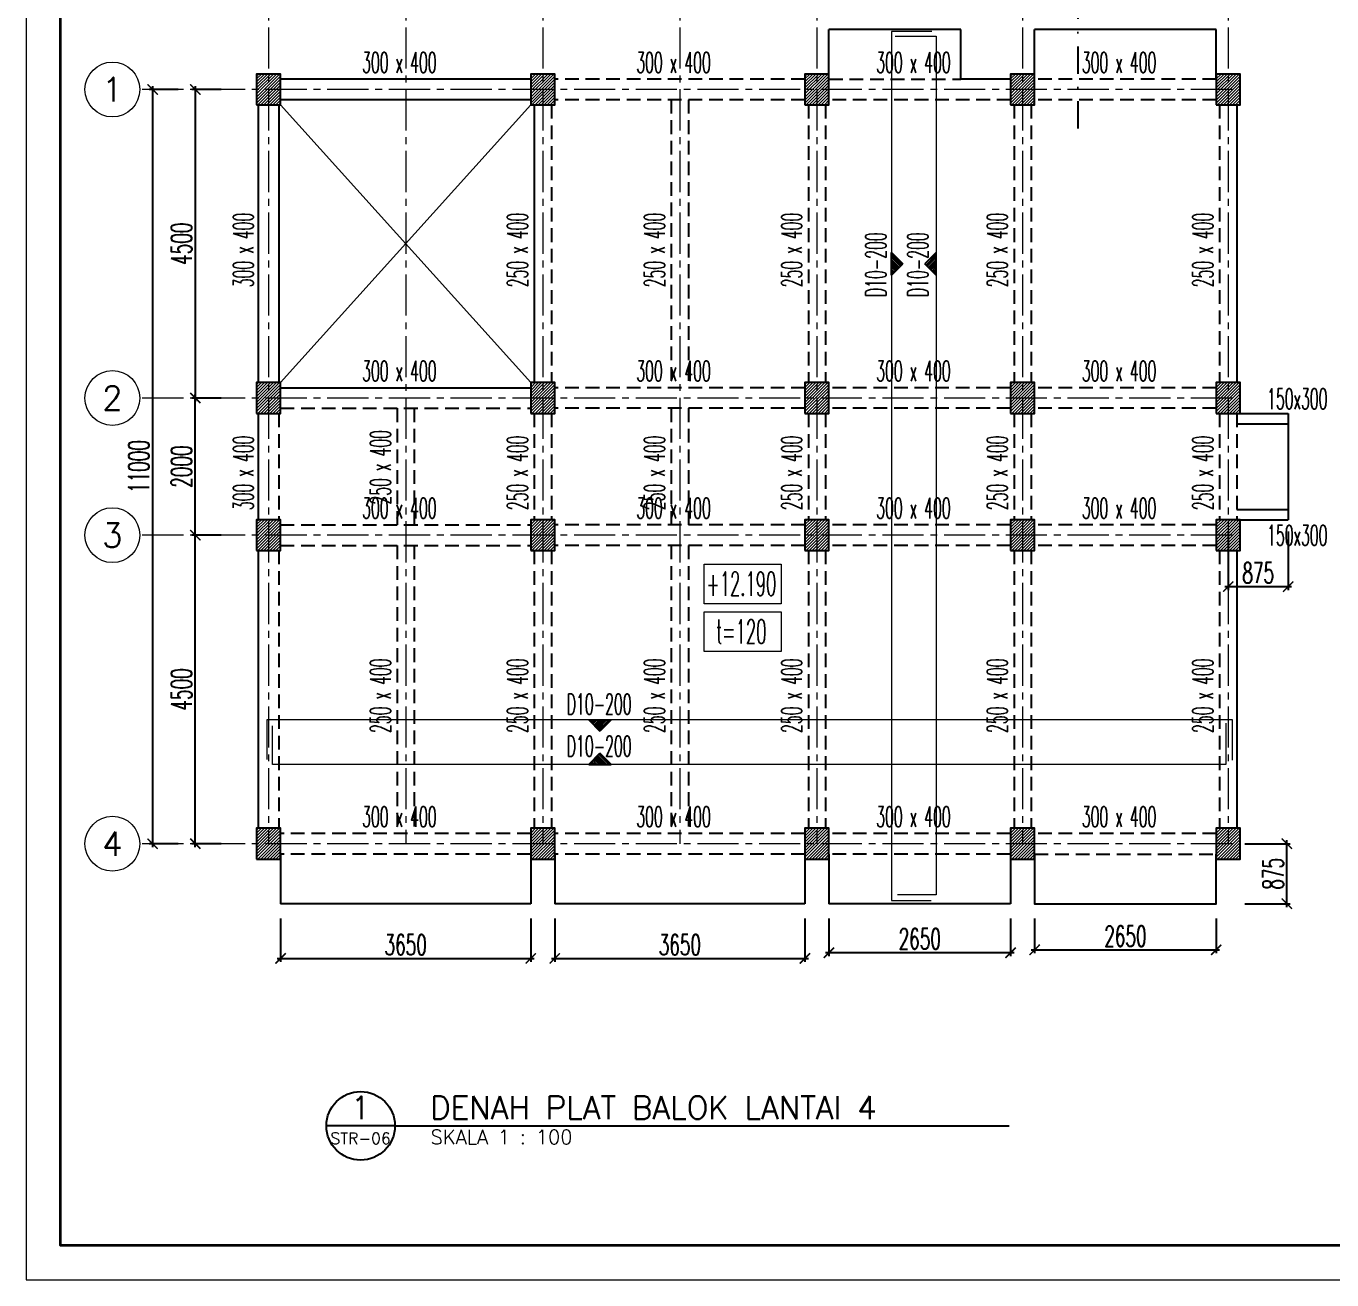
# Model space of a CAD drawing. Header units: inches. Extents: x 266054 to 836293, y -258454 to -102650.
# Drawn here: x 618713 to 637763, y -193548 to -175263 of the extents above; entities that cross this region are included whole.
import ezdxf
from ezdxf.enums import TextEntityAlignment as Align

# ---------------------------------------------------------------- set-up
doc = ezdxf.new("R2010")
doc.units = ezdxf.units.IN
doc.header["$LTSCALE"] = 800
doc.header["$MEASUREMENT"] = 0
for name, pattern in [('CENTER2', [1.125, 0.75, -0.125, 0.125, -0.125]), ('DASHDOT', [1, 0.5, -0.25, 0, -0.25]), ('HIDDEN', [0.375, 0.25, -0.125])]:
    doc.linetypes.add(name, pattern=pattern)
for name, color, linetype, lineweight in [('AS', 8, 'CENTER2', 5), ('BESI', 1, 'Continuous', 13), ('GRS KOP', 1, 'Continuous', 35), ('hacht', 8, 'Continuous', 5), ('kop', 7, 'Continuous', 20), ('NOT', 7, 'Continuous', 15)]:
    doc.layers.add(name, color=color, linetype=linetype, lineweight=lineweight)
for name, color, linetype in [('Balok', 4, 'HIDDEN'), ('HAT', 8, 'Continuous'), ('KOL', 5, 'Continuous'), ('LOGO', 7, 'Continuous'), ('POT', 15, 'DASHDOT'), ('TEXT', 4, 'Continuous')]:
    doc.layers.add(name, color=color, linetype=linetype)
doc.styles.add('BARU', font='arial.ttf')
doc.styles.add('DICK STYLE 100', font='romans.shx', dxfattribs={"width": 0.6, "height": 300})
doc.styles.add('ROMANS', font='romans.shx', dxfattribs={"width": 0.8, "height": 0.25})
doc.styles.add('S', font='SIMPLEX', dxfattribs={"width": 1.1})
doc.styles.get("Standard").update_dxf_attribs({"font": 'romans.shx'})
doc.dimstyles.new('100 A', dxfattribs={"dimtxt": 250, "dimasz": 150, "dimexe": 50, "dimexo": 50, "dimgap": 50, "dimtad": 1, "dimdec": 0, "dimrnd": 1, "dimtxsty": 'DICK STYLE 100', "dimblk": 'ARCHTICK', "dimcen": 100, "dimdle": 50, "dimclrd": 18, "dimclre": 18, "dimclrt": 7, "dimadec": 0, "dimazin": 2, "dimtfac": 1, "dimtdec": 0, "dimtix": 1, "dimtmove": 0, "dimatfit": 3, "dimfxl": 0, "dimarcsym": 0})

# ---------------------------------------------------------------- blocks, each defined once
blk = doc.blocks.new('_ArchTick')
at = {"layer": 'LOGO', "color": 0, "const_width": 0.15}
blk.add_lwpolyline([(-0.5, -0.5), (0.5, 0.5)], dxfattribs=at)
blk = doc.blocks.new('*D425')
at = {"layer": 'Defpoints', "color": 0, "ltscale": 5}
for p in [(621181, -182687), (621606, -182687), (621606, -187187)]:
    blk.add_point(p, dxfattribs=at)
at = {"layer": 'hacht', "color": 18, "lineweight": -2, "ltscale": 5}
for p, q in [((621556, -182687), (621131, -182687)), ((621181, -187237), (621181, -182637)), ((621556, -187187), (621131, -187187))]:
    blk.add_line(p, q, dxfattribs=at)
at = {"layer": 'hacht', "color": 18, "lineweight": -2, "ltscale": 5, "xscale": 150, "yscale": 150, "zscale": 150}
for p, rotation in [((621181, -182687), 90), ((621181, -187187), 270)]:
    blk.add_blockref('_ArchTick', p, dxfattribs=dict(at, rotation=rotation))
at = {"layer": 'hacht', "color": 7, "ltscale": 5, "insert": (620981, -184937), "char_height": 300, "attachment_point": 5, "rotation": 90, "style": 'DICK STYLE 100'}
blk.add_mtext('4500', dxfattribs=at)
blk = doc.blocks.new('*D426')
at = {"layer": 'Defpoints', "color": 0, "ltscale": 5}
for p in [(621181, -180687), (621606, -180687), (621606, -182687)]:
    blk.add_point(p, dxfattribs=at)
at = {"layer": 'hacht', "color": 18, "lineweight": -2, "ltscale": 5}
for p, q in [((621556, -180687), (621131, -180687)), ((621181, -182737), (621181, -180637)), ((621556, -182687), (621131, -182687))]:
    blk.add_line(p, q, dxfattribs=at)
at = {"layer": 'hacht', "color": 18, "lineweight": -2, "ltscale": 5, "xscale": 150, "yscale": 150, "zscale": 150}
for p, rotation in [((621181, -180687), 90), ((621181, -182687), 270)]:
    blk.add_blockref('_ArchTick', p, dxfattribs=dict(at, rotation=rotation))
at = {"layer": 'hacht', "color": 7, "ltscale": 5, "insert": (620981, -181687), "char_height": 300, "attachment_point": 5, "rotation": 90, "style": 'DICK STYLE 100'}
blk.add_mtext('2000', dxfattribs=at)
blk = doc.blocks.new('*D427')
at = {"layer": 'Defpoints', "color": 0, "ltscale": 5}
for p in [(621606, -176187), (621181, -180687), (621606, -180687)]:
    blk.add_point(p, dxfattribs=at)
at = {"layer": 'hacht', "color": 18, "lineweight": -2, "ltscale": 5}
for p, q in [((621556, -176187), (621131, -176187)), ((621181, -176137), (621181, -180737)), ((621556, -180687), (621131, -180687))]:
    blk.add_line(p, q, dxfattribs=at)
at = {"layer": 'hacht', "color": 18, "lineweight": -2, "ltscale": 5, "xscale": 150, "yscale": 150, "zscale": 150}
for p, rotation in [((621181, -176187), 90), ((621181, -180687), 270)]:
    blk.add_blockref('_ArchTick', p, dxfattribs=dict(at, rotation=rotation))
at = {"layer": 'hacht', "color": 7, "ltscale": 5, "insert": (620981, -178437), "char_height": 300, "attachment_point": 5, "rotation": 90, "style": 'DICK STYLE 100'}
blk.add_mtext('4500', dxfattribs=at)
blk = doc.blocks.new('NAV')
blk.add_circle((0, -0.4), 0.4)
at = {"style": 'S', "width": 0.75, "flags": 4}
blk.add_attdef('AV', text='', height=0.3, dxfattribs=at).set_placement((0, -0.4), align=Align.MIDDLE)
blk = doc.blocks.new('*D428')
at = {"layer": 'Defpoints', "color": 0, "ltscale": 5}
for p in [(620983, -176187), (620558, -187187), (620983, -187187)]:
    blk.add_point(p, dxfattribs=at)
at = {"layer": 'hacht', "color": 18, "lineweight": -2, "ltscale": 5}
for p, q in [((620933, -176187), (620508, -176187)), ((620558, -176137), (620558, -187237)), ((620933, -187187), (620508, -187187))]:
    blk.add_line(p, q, dxfattribs=at)
at = {"layer": 'hacht', "color": 18, "lineweight": -2, "ltscale": 5, "xscale": 150, "yscale": 150, "zscale": 150}
for p, rotation in [((620558, -176187), 90), ((620558, -187187), 270)]:
    blk.add_blockref('_ArchTick', p, dxfattribs=dict(at, rotation=rotation))
at = {"layer": 'hacht', "color": 7, "ltscale": 5, "insert": (620358, -181687), "char_height": 300, "attachment_point": 5, "rotation": 90, "style": 'DICK STYLE 100'}
blk.add_mtext('11000', dxfattribs=at)
blk = doc.blocks.new('*D433')
at = {"layer": 'Defpoints', "color": 0, "ltscale": 5}
for p in [(636442, -187187), (637105, -187187), (636442, -188062)]:
    blk.add_point(p, dxfattribs=at)
at = {"layer": 'hacht', "color": 18, "lineweight": -2, "ltscale": 5}
for p, q in [((636492, -187187), (637155, -187187)), ((637105, -188112), (637105, -187137)), ((636492, -188062), (637155, -188062))]:
    blk.add_line(p, q, dxfattribs=at)
at = {"layer": 'hacht', "color": 18, "lineweight": -2, "ltscale": 5, "xscale": 150, "yscale": 150, "zscale": 150}
for p, rotation in [((637105, -187187), 90), ((637105, -188062), 270)]:
    blk.add_blockref('_ArchTick', p, dxfattribs=dict(at, rotation=rotation))
at = {"layer": 'hacht', "color": 7, "ltscale": 5, "insert": (636905, -187625), "char_height": 300, "attachment_point": 5, "rotation": 90, "style": 'DICK STYLE 100'}
blk.add_mtext('875', dxfattribs=at)
blk = doc.blocks.new('*D434')
at = {"layer": 'Defpoints', "color": 0, "ltscale": 5}
for p in [(633425, -188226), (636075, -188226), (636075, -188735)]:
    blk.add_point(p, dxfattribs=at)
at = {"layer": 'hacht', "color": 18, "lineweight": -2, "ltscale": 5}
for p, q in [((633425, -188276), (633425, -188785)), ((636075, -188276), (636075, -188785)), ((633375, -188735), (636125, -188735))]:
    blk.add_line(p, q, dxfattribs=at)
at = {"layer": 'hacht', "color": 18, "lineweight": -2, "ltscale": 5, "xscale": 150, "yscale": 150, "zscale": 150, "rotation": 180}
blk.add_blockref('_ArchTick', (633425, -188735), dxfattribs=at)
at = {"layer": 'hacht', "color": 18, "lineweight": -2, "ltscale": 5, "xscale": 150, "yscale": 150, "zscale": 150}
blk.add_blockref('_ArchTick', (636075, -188735), dxfattribs=at)
at = {"layer": 'hacht', "color": 7, "ltscale": 5, "insert": (634750, -188535), "char_height": 300, "attachment_point": 5, "style": 'DICK STYLE 100'}
blk.add_mtext('2650', dxfattribs=at)
blk = doc.blocks.new('*D435')
at = {"layer": 'Defpoints', "color": 0, "ltscale": 5}
for p in [(630425, -188226), (633075, -188226), (633075, -188776)]:
    blk.add_point(p, dxfattribs=at)
at = {"layer": 'hacht', "color": 18, "lineweight": -2, "ltscale": 5}
for p, q in [((630425, -188276), (630425, -188826)), ((633075, -188276), (633075, -188826)), ((630375, -188776), (633125, -188776))]:
    blk.add_line(p, q, dxfattribs=at)
at = {"layer": 'hacht', "color": 18, "lineweight": -2, "ltscale": 5, "xscale": 150, "yscale": 150, "zscale": 150, "rotation": 180}
blk.add_blockref('_ArchTick', (630425, -188776), dxfattribs=at)
at = {"layer": 'hacht', "color": 18, "lineweight": -2, "ltscale": 5, "xscale": 150, "yscale": 150, "zscale": 150}
blk.add_blockref('_ArchTick', (633075, -188776), dxfattribs=at)
at = {"layer": 'hacht', "color": 7, "ltscale": 5, "insert": (631750, -188576), "char_height": 300, "attachment_point": 5, "style": 'DICK STYLE 100'}
blk.add_mtext('2650', dxfattribs=at)
blk = doc.blocks.new('*D436')
at = {"layer": 'Defpoints', "color": 0, "ltscale": 5}
for p in [(626425, -188226), (630075, -188226), (630075, -188860)]:
    blk.add_point(p, dxfattribs=at)
at = {"layer": 'hacht', "color": 18, "lineweight": -2, "ltscale": 5}
for p, q in [((626425, -188276), (626425, -188910)), ((630075, -188276), (630075, -188910)), ((626375, -188860), (630125, -188860))]:
    blk.add_line(p, q, dxfattribs=at)
at = {"layer": 'hacht', "color": 18, "lineweight": -2, "ltscale": 5, "xscale": 150, "yscale": 150, "zscale": 150, "rotation": 180}
blk.add_blockref('_ArchTick', (626425, -188860), dxfattribs=at)
at = {"layer": 'hacht', "color": 18, "lineweight": -2, "ltscale": 5, "xscale": 150, "yscale": 150, "zscale": 150}
blk.add_blockref('_ArchTick', (630075, -188860), dxfattribs=at)
at = {"layer": 'hacht', "color": 7, "ltscale": 5, "insert": (628250, -188660), "char_height": 300, "attachment_point": 5, "style": 'DICK STYLE 100'}
blk.add_mtext('3650', dxfattribs=at)
blk = doc.blocks.new('*D437')
at = {"layer": 'Defpoints', "color": 0, "ltscale": 5}
for p in [(636250, -182586), (637125, -182586), (637125, -183437)]:
    blk.add_point(p, dxfattribs=at)
at = {"layer": 'hacht', "color": 18, "lineweight": -2, "ltscale": 5}
for p, q in [((636250, -182636), (636250, -183487)), ((637125, -182636), (637125, -183487)), ((636200, -183437), (637175, -183437))]:
    blk.add_line(p, q, dxfattribs=at)
at = {"layer": 'hacht', "color": 18, "lineweight": -2, "ltscale": 5, "xscale": 150, "yscale": 150, "zscale": 150, "rotation": 180}
blk.add_blockref('_ArchTick', (636250, -183437), dxfattribs=at)
at = {"layer": 'hacht', "color": 18, "lineweight": -2, "ltscale": 5, "xscale": 150, "yscale": 150, "zscale": 150}
blk.add_blockref('_ArchTick', (637125, -183437), dxfattribs=at)
at = {"layer": 'hacht', "color": 7, "ltscale": 5, "insert": (636688, -183237), "char_height": 300, "attachment_point": 5, "style": 'DICK STYLE 100'}
blk.add_mtext('875', dxfattribs=at)
blk = doc.blocks.new('*D438')
at = {"layer": 'Defpoints', "color": 0, "ltscale": 5}
for p in [(622425, -188226), (626075, -188226), (626075, -188860)]:
    blk.add_point(p, dxfattribs=at)
at = {"layer": 'hacht', "color": 18, "lineweight": -2, "ltscale": 5}
for p, q in [((622425, -188276), (622425, -188910)), ((626075, -188276), (626075, -188910)), ((622375, -188860), (626125, -188860))]:
    blk.add_line(p, q, dxfattribs=at)
at = {"layer": 'hacht', "color": 18, "lineweight": -2, "ltscale": 5, "xscale": 150, "yscale": 150, "zscale": 150, "rotation": 180}
blk.add_blockref('_ArchTick', (622425, -188860), dxfattribs=at)
at = {"layer": 'hacht', "color": 18, "lineweight": -2, "ltscale": 5, "xscale": 150, "yscale": 150, "zscale": 150}
blk.add_blockref('_ArchTick', (626075, -188860), dxfattribs=at)
at = {"layer": 'hacht', "color": 7, "ltscale": 5, "insert": (624250, -188660), "char_height": 300, "attachment_point": 5, "style": 'DICK STYLE 100'}
blk.add_mtext('3650', dxfattribs=at)
blk = doc.blocks.new('kop')
at = {"layer": 'GRS KOP'}
blk.add_lwpolyline([(1, 54), (83, 54), (83, 1), (1, 1)], close=True, dxfattribs=at)
at = {"layer": 'kop', "color": 7}
for p, q in [((0, 55), (0, 0)), ((0, 0), (84, 0))]:
    blk.add_line(p, q, dxfattribs=at)
at = {"layer": 'kop', "style": 'BARU', "flags": 4}
for p, height in [((73.8, 5.4), 0.35), ((80.303, 5.382), 0.25), ((73.8, 4.9), 0.35), ((80.303, 4.882), 0.25), ((73.8, 4.4), 0.35), ((80.303, 4.382), 0.25)]:
    blk.add_attdef('-', p, '', height=height, dxfattribs=at)
at = {"layer": 'kop', "flags": 4}
for tag, p in [('AR-00', (78.057, 2.648)), ('00', (81.238, 2.647))]:
    blk.add_attdef(tag, text='', height=0.35, dxfattribs=at).set_placement(p, align=Align.MIDDLE)
blk = doc.blocks.new('Ndtpd')
at = {"lineweight": -3}
blk.add_line((0.747, 0), (-0.747, 0), dxfattribs=at)
blk.add_circle((0, 0), 0.747, dxfattribs=at)
at = {"color": 10, "lineweight": -3, "style": 'S', "width": 1.1, "flags": 4}
blk.add_attdef('NO', text='', height=0.5, dxfattribs=at).set_placement((0, 0.148), align=Align.CENTER)
blk.add_attdef('NDTPD', (1.516, 0.148), '', height=0.5, dxfattribs=at)
at = {"color": 5, "lineweight": -3, "style": 'S', "width": 1.1, "flags": 4}
blk.add_attdef('NOLBR', text='', height=0.3, dxfattribs=at).set_placement((0, -0.398), align=Align.CENTER)
blk.add_attdef('SKALA', (1.523, -0.398), '', height=0.3, dxfattribs=at)

msp = doc.modelspace()

# ---------------------------------------------------------------- hatches: boundary and pattern name
at = {"layer": 'hacht', "ltscale": 5}
h = msp.add_hatch(dxfattribs=at)
h.set_pattern_fill('ANSI31', color=256, scale=250, style=0)
h.set_pattern_definition([(45, (304393.428, -3335.423), (-22.097087, 22.097087), [])])
h.paths.add_polyline_path([(622425.3, -175962.3), (622075.3, -175962.3), (622075.3, -176412.3), (622425.3, -176412.3)])
h = msp.add_hatch(dxfattribs=at)
h.set_pattern_fill('ANSI31', color=256, scale=250, style=0)
h.set_pattern_definition([(45, (308393.428, -3335.423), (-22.097087, 22.097087), [])])
h.paths.add_polyline_path([(626425.3, -175962.3), (626075.3, -175962.3), (626075.3, -176412.3), (626425.3, -176412.3)])
h = msp.add_hatch(dxfattribs=at)
h.set_pattern_fill('ANSI31', color=256, scale=250, style=0)
h.set_pattern_definition([(45, (312393.428, -3335.423), (-22.097087, 22.097087), [])])
h.paths.add_polyline_path([(630425.3, -175962.3), (630075.3, -175962.3), (630075.3, -176412.3), (630425.3, -176412.3)])
h = msp.add_hatch(dxfattribs=at)
h.set_pattern_fill('ANSI31', color=256, scale=250, style=0)
h.set_pattern_definition([(45, (315393.428, -3335.423), (-22.097087, 22.097087), [])])
h.paths.add_polyline_path([(633425.3, -175962.3), (633075.3, -175962.3), (633075.3, -176412.3), (633425.3, -176412.3)])
h = msp.add_hatch(dxfattribs=at)
h.set_pattern_fill('ANSI31', color=256, scale=250, style=0)
h.set_pattern_definition([(45, (318393.428, -3335.423), (-22.097087, 22.097087), [])])
h.paths.add_polyline_path([(636425.3, -175962.3), (636075.3, -175962.3), (636075.3, -176412.3), (636425.3, -176412.3)])
h = msp.add_hatch(dxfattribs=at)
h.set_pattern_fill('ANSI31', color=256, scale=250, style=0)
h.set_pattern_definition([(45, (304393.428, -7835.423), (-22.097087, 22.097087), [])])
h.paths.add_polyline_path([(622425.3, -180462.3), (622075.3, -180462.3), (622075.3, -180912.3), (622425.3, -180912.3)])
h = msp.add_hatch(dxfattribs=at)
h.set_pattern_fill('ANSI31', color=256, scale=250, style=0)
h.set_pattern_definition([(45, (308393.428, -7835.423), (-22.097087, 22.097087), [])])
h.paths.add_polyline_path([(626425.3, -180462.3), (626075.3, -180462.3), (626075.3, -180912.3), (626425.3, -180912.3)])
h = msp.add_hatch(dxfattribs=at)
h.set_pattern_fill('ANSI31', color=256, scale=250, style=0)
h.set_pattern_definition([(45, (312393.428, -7835.423), (-22.097087, 22.097087), [])])
h.paths.add_polyline_path([(630425.3, -180462.3), (630075.3, -180462.3), (630075.3, -180912.3), (630425.3, -180912.3)])
h = msp.add_hatch(dxfattribs=at)
h.set_pattern_fill('ANSI31', color=256, scale=250, style=0)
h.set_pattern_definition([(45, (315393.428, -7835.423), (-22.097087, 22.097087), [])])
h.paths.add_polyline_path([(633425.3, -180462.3), (633075.3, -180462.3), (633075.3, -180912.3), (633425.3, -180912.3)])
h = msp.add_hatch(dxfattribs=at)
h.set_pattern_fill('ANSI31', color=256, scale=250, style=0)
h.set_pattern_definition([(45, (318393.428, -7835.423), (-22.097087, 22.097087), [])])
h.paths.add_polyline_path([(636425.3, -180462.3), (636075.3, -180462.3), (636075.3, -180912.3), (636425.3, -180912.3)])
h = msp.add_hatch(dxfattribs=at)
h.set_pattern_fill('ANSI31', color=256, scale=250, style=0)
h.set_pattern_definition([(45, (304393.428, -9835.423), (-22.097087, 22.097087), [])])
h.paths.add_polyline_path([(622425.3, -182462.3), (622075.3, -182462.3), (622075.3, -182912.3), (622425.3, -182912.3)])
h = msp.add_hatch(dxfattribs=at)
h.set_pattern_fill('ANSI31', color=256, scale=250, style=0)
h.set_pattern_definition([(45, (308393.428, -9835.423), (-22.097087, 22.097087), [])])
h.paths.add_polyline_path([(626425.3, -182462.3), (626075.3, -182462.3), (626075.3, -182912.3), (626425.3, -182912.3)])
h = msp.add_hatch(dxfattribs=at)
h.set_pattern_fill('ANSI31', color=256, scale=250, style=0)
h.set_pattern_definition([(45, (312393.428, -9835.423), (-22.097087, 22.097087), [])])
h.paths.add_polyline_path([(630425.3, -182462.3), (630075.3, -182462.3), (630075.3, -182912.3), (630425.3, -182912.3)])
h = msp.add_hatch(dxfattribs=at)
h.set_pattern_fill('ANSI31', color=256, scale=250, style=0)
h.set_pattern_definition([(45, (315393.428, -9835.423), (-22.097087, 22.097087), [])])
h.paths.add_polyline_path([(633425.3, -182462.3), (633075.3, -182462.3), (633075.3, -182912.3), (633425.3, -182912.3)])
h = msp.add_hatch(dxfattribs=at)
h.set_pattern_fill('ANSI31', color=256, scale=250, style=0)
h.set_pattern_definition([(45, (318393.428, -9835.423), (-22.097087, 22.097087), [])])
h.paths.add_polyline_path([(636425.3, -182462.3), (636075.3, -182462.3), (636075.3, -182912.3), (636425.3, -182912.3)])
h = msp.add_hatch(dxfattribs=at)
h.set_pattern_fill('ANSI31', color=256, scale=250, style=0)
h.set_pattern_definition([(45, (304393.428, -14335.423), (-22.097087, 22.097087), [])])
h.paths.add_polyline_path([(622425.3, -186962.3), (622075.3, -186962.3), (622075.3, -187412.3), (622425.3, -187412.3)])
h = msp.add_hatch(dxfattribs=at)
h.set_pattern_fill('ANSI31', color=256, scale=250, style=0)
h.set_pattern_definition([(45, (308393.428, -14335.423), (-22.097087, 22.097087), [])])
h.paths.add_polyline_path([(626425.3, -186962.3), (626075.3, -186962.3), (626075.3, -187412.3), (626425.3, -187412.3)])
h = msp.add_hatch(dxfattribs=at)
h.set_pattern_fill('ANSI31', color=256, scale=250, style=0)
h.set_pattern_definition([(45, (312393.428, -14335.423), (-22.097087, 22.097087), [])])
h.paths.add_polyline_path([(630425.3, -186962.3), (630075.3, -186962.3), (630075.3, -187412.3), (630425.3, -187412.3)])
h = msp.add_hatch(dxfattribs=at)
h.set_pattern_fill('ANSI31', color=256, scale=250, style=0)
h.set_pattern_definition([(45, (315393.428, -14335.423), (-22.097087, 22.097087), [])])
h.paths.add_polyline_path([(633425.3, -186962.3), (633075.3, -186962.3), (633075.3, -187412.3), (633425.3, -187412.3)])
h = msp.add_hatch(dxfattribs=at)
h.set_pattern_fill('ANSI31', color=256, scale=250, style=0)
h.set_pattern_definition([(45, (318393.428, -14335.423), (-22.097087, 22.097087), [])])
h.paths.add_polyline_path([(636425.3, -186962.3), (636075.3, -186962.3), (636075.3, -187412.3), (636425.3, -187412.3)])
at = {"layer": 'HAT'}
h = msp.add_hatch(dxfattribs=at)
h.set_pattern_fill('ANSI31', color=256, scale=200, angle=90, style=0)
h.set_pattern_definition([(135, (804282.52, -1970111.24), (-17.67766953, -17.67766953), [])])
h.paths.add_polyline_path([(631503.6, -178731.6), (631338.2, -178566.3), (631338.2, -178896.9)])
h = msp.add_hatch(dxfattribs=at)
h.set_pattern_fill('ANSI31', color=256, scale=200, angle=90, style=0)
h.set_pattern_definition([(45, (459045.483, -1970111.24), (17.67766953, -17.67766953), [])])
h.paths.add_polyline_path([(631824.4, -178731.6), (631989.8, -178566.3), (631989.8, -178896.9)])
h = msp.add_hatch(dxfattribs=at)
h.set_pattern_fill('ANSI31', color=256, scale=200, style=0)
h.set_pattern_definition([(45, (-1164294.77, -358323.987), (-17.67766953, 17.67766953), [])])
h.paths.add_polyline_path([(627084.9, -185545), (627250.2, -185379.7), (626919.6, -185379.7)])
h = msp.add_hatch(dxfattribs=at)
h.set_pattern_fill('ANSI31', color=256, scale=200, style=0)
h.set_pattern_definition([(315, (-1164294.77, -13086.95), (-17.67766953, -17.67766953), [])])
h.paths.add_polyline_path([(627084.9, -185865.9), (627250.2, -186031.2), (626919.6, -186031.2)])

# ---------------------------------------------------------------- linework, layer by layer
at = {"layer": 'AS'}
for p, q in [((622250.3, -173483.8), (622250.3, -187187.3)), ((624250.3, -173483.8), (624250.3, -187187.3)), ((626250.3, -173483.8), (626250.3, -187187.3)), ((628250.3, -173483.8), (628250.3, -187187.3)), ((630250.3, -173483.8), (630250.3, -187187.3)), ((633250.3, -173483.8), (633250.3, -187187.3)), ((636250.3, -173483.8), (636250.3, -187187.3)), ((636306.3, -176187.3), (620371.4, -176187.3)), ((636306.3, -180687.3), (620371.4, -180687.3)), ((636306.3, -182687.3), (620371.4, -182687.3)), ((636306.3, -187187.3), (620371.4, -187187.3))]:
    msp.add_line(p, q, dxfattribs=at)
at = {"layer": 'Balok', "linetype": 'Continuous'}
for p, q in [((632350.3, -175312.3), (630425.3, -175312.3)), ((630425.3, -176037.3), (630425.3, -175312.3)), ((632350.3, -176037.3), (632350.3, -175312.3)), ((636075.3, -175312.3), (633425.3, -175312.3)), ((633425.3, -176037.3), (633425.3, -175312.3)), ((636075.3, -176037.3), (636075.3, -175312.3)), ((626075.3, -176037.3), (622425.3, -176037.3)), ((633075.3, -176037.3), (632350.3, -176037.3)), ((626075.3, -176337.3), (622425.3, -176337.3)), ((622100.3, -176412.3), (622100.3, -180462.3)), ((622400.3, -176412.3), (622400.3, -180462.3)), ((626125.3, -176412.3), (626125.3, -180462.3)), ((636375.3, -176412.3), (636375.3, -180462.3)), ((622425.3, -180537.3), (626075.3, -180537.3)), ((622100.3, -180912.3), (622100.3, -182462.3)), ((636375.3, -180912.3), (637125.3, -180912.3)), ((637125.3, -180912.3), (637125.3, -182462.3)), ((636375.3, -181062.3), (637125.3, -181062.3)), ((636375.3, -182312.3), (637125.3, -182312.3)), ((636375.3, -182462.3), (637125.3, -182462.3)), ((622100.3, -182912.3), (622100.3, -186962.3)), ((636375.3, -182912.3), (636375.3, -186962.3)), ((622425.3, -187337.3), (622425.3, -188062.3)), ((626075.3, -187337.3), (626075.3, -188062.3)), ((626425.3, -187337.3), (626425.3, -188062.3)), ((630075.3, -187337.3), (630075.3, -188062.3)), ((630425.3, -187337.3), (630425.3, -188062.3)), ((633075.3, -187337.3), (633075.3, -188062.3)), ((626075.3, -188062.3), (622425.3, -188062.3)), ((630075.3, -188062.3), (626425.3, -188062.3)), ((633075.3, -188062.3), (630425.3, -188062.3))]:
    msp.add_line(p, q, dxfattribs=at)
at = {"layer": 'Balok'}
for p, q in [((630075.3, -176037.3), (626425.3, -176037.3)), ((630425.3, -176037.3), (632350.3, -176037.3)), ((636075.3, -176037.3), (633425.3, -176037.3)), ((630075.3, -176337.3), (626425.3, -176337.3)), ((628125.3, -176337.3), (628125.3, -180537.3)), ((628375.3, -176337.3), (628375.3, -180537.3)), ((633075.3, -176337.3), (630425.3, -176337.3)), ((636075.3, -176337.3), (633425.3, -176337.3)), ((626375.3, -176412.3), (626375.3, -180462.3)), ((630125.3, -176412.3), (630125.3, -180462.3)), ((630375.3, -176412.3), (630375.3, -180462.3)), ((633125.3, -176412.3), (633125.3, -180462.3)), ((633375.3, -176412.3), (633375.3, -180462.3)), ((636125.3, -176412.3), (636125.3, -180462.3)), ((630075.3, -180537.3), (626425.3, -180537.3)), ((633075.3, -180537.3), (630425.3, -180537.3)), ((636075.3, -180537.3), (633425.3, -180537.3)), ((622400.3, -180912.3), (622400.3, -182462.3)), ((622425.3, -180837.3), (626075.3, -180837.3)), ((624125.3, -180837.3), (624125.3, -182537.3)), ((624375.3, -180837.3), (624375.3, -182537.3)), ((626125.3, -180912.3), (626125.3, -182462.3)), ((626375.3, -180912.3), (626375.3, -182462.3)), ((630075.3, -180837.3), (626425.3, -180837.3)), ((628125.3, -180837.3), (628125.3, -182537.3)), ((628375.3, -180837.3), (628375.3, -182537.3)), ((630125.3, -180912.3), (630125.3, -182462.3)), ((630375.3, -180912.3), (630375.3, -182462.3)), ((633075.3, -180837.3), (630425.3, -180837.3)), ((633125.3, -180912.3), (633125.3, -182462.3)), ((633375.3, -180912.3), (633375.3, -182462.3)), ((636075.3, -180837.3), (633425.3, -180837.3)), ((636125.3, -180912.3), (636125.3, -182462.3)), ((636375.3, -180912.3), (636375.3, -182462.3)), ((622425.3, -182537.3), (626075.3, -182537.3)), ((630075.3, -182537.3), (626425.3, -182537.3)), ((633075.3, -182537.3), (630425.3, -182537.3)), ((636075.3, -182537.3), (633425.3, -182537.3)), ((622425.3, -182837.3), (626075.3, -182837.3)), ((624125.3, -182837.3), (624125.3, -187037.3)), ((624375.3, -182837.3), (624375.3, -187037.3)), ((630075.3, -182837.3), (626425.3, -182837.3)), ((628125.3, -182837.3), (628125.3, -187037.3)), ((628375.3, -182837.3), (628375.3, -187037.3)), ((633075.3, -182837.3), (630425.3, -182837.3)), ((636075.3, -182837.3), (633425.3, -182837.3)), ((622400.3, -182912.3), (622400.3, -186962.3)), ((626125.3, -182912.3), (626125.3, -186962.3)), ((626375.3, -182912.3), (626375.3, -186962.3)), ((630125.3, -182912.3), (630125.3, -186962.3)), ((630375.3, -182912.3), (630375.3, -186962.3)), ((633125.3, -182912.3), (633125.3, -186962.3)), ((633375.3, -182912.3), (633375.3, -186962.3)), ((636125.3, -182912.3), (636125.3, -186962.3)), ((626075.3, -187037.3), (622425.3, -187037.3)), ((630075.3, -187037.3), (626425.3, -187037.3)), ((633075.3, -187037.3), (630425.3, -187037.3)), ((636075.3, -187037.3), (633425.3, -187037.3)), ((626075.3, -187337.3), (622425.3, -187337.3)), ((630075.3, -187337.3), (626425.3, -187337.3)), ((633075.3, -187337.3), (630425.3, -187337.3)), ((633425.3, -187337.3), (636075.3, -187337.3))]:
    msp.add_line(p, q, dxfattribs=at)
at = {"layer": 'Balok', "linetype": 'Continuous'}
msp.add_lwpolyline([(633425.3, -187337.3), (633425.3, -188062.3), (636075.3, -188062.3), (636075.3, -187337.3)], dxfattribs=at)
at = {"layer": 'BESI'}
for points in [[(631926.5, -175340.6), (631339.7, -175340.6), (631339.7, -188016.8), (631916.6, -188016.8)], [(631388.8, -175411.2), (631990.9, -175411.2), (631990.9, -187931.5), (631424.1, -187931.5)], [(636311.3, -185968), (636311.3, -185381.1), (622224.1, -185381.1), (622224.1, -185958)], [(636213, -185430.2), (636213, -186032.4), (622309.4, -186032.4), (622309.4, -185465.6)]]:
    msp.add_lwpolyline(points, dxfattribs=at)
for points in [[(628602.9, -183108.4), (629729.3, -183108.4), (629729.3, -183687.2), (628602.9, -183687.2)], [(628602.9, -183806.1), (629729.3, -183806.1), (629729.3, -184384.8), (628602.9, -184384.8)]]:
    msp.add_lwpolyline(points, close=True, dxfattribs=at)
at = {"layer": 'hacht', "ltscale": 5}
for p, q in [((622425.3, -176412.3), (626075.3, -180462.3)), ((622425.3, -180462.3), (626075.3, -176412.3))]:
    msp.add_line(p, q, dxfattribs=at)
at = {"layer": 'KOL', "ltscale": 5}
for points in [[(622075.3, -176412.3), (622425.3, -176412.3), (622425.3, -175962.3), (622075.3, -175962.3)], [(626075.3, -176412.3), (626425.3, -176412.3), (626425.3, -175962.3), (626075.3, -175962.3)], [(630075.3, -176412.3), (630425.3, -176412.3), (630425.3, -175962.3), (630075.3, -175962.3)], [(633075.3, -176412.3), (633425.3, -176412.3), (633425.3, -175962.3), (633075.3, -175962.3)], [(636075.3, -176412.3), (636425.3, -176412.3), (636425.3, -175962.3), (636075.3, -175962.3)], [(622075.3, -180912.3), (622425.3, -180912.3), (622425.3, -180462.3), (622075.3, -180462.3)], [(626075.3, -180912.3), (626425.3, -180912.3), (626425.3, -180462.3), (626075.3, -180462.3)], [(630075.3, -180912.3), (630425.3, -180912.3), (630425.3, -180462.3), (630075.3, -180462.3)], [(633075.3, -180912.3), (633425.3, -180912.3), (633425.3, -180462.3), (633075.3, -180462.3)], [(636075.3, -180912.3), (636425.3, -180912.3), (636425.3, -180462.3), (636075.3, -180462.3)], [(622075.3, -182912.3), (622425.3, -182912.3), (622425.3, -182462.3), (622075.3, -182462.3)], [(626075.3, -182912.3), (626425.3, -182912.3), (626425.3, -182462.3), (626075.3, -182462.3)], [(630075.3, -182912.3), (630425.3, -182912.3), (630425.3, -182462.3), (630075.3, -182462.3)], [(633075.3, -182912.3), (633425.3, -182912.3), (633425.3, -182462.3), (633075.3, -182462.3)], [(636075.3, -182912.3), (636425.3, -182912.3), (636425.3, -182462.3), (636075.3, -182462.3)], [(622075.3, -187412.3), (622425.3, -187412.3), (622425.3, -186962.3), (622075.3, -186962.3)], [(626075.3, -187412.3), (626425.3, -187412.3), (626425.3, -186962.3), (626075.3, -186962.3)], [(630075.3, -187412.3), (630425.3, -187412.3), (630425.3, -186962.3), (630075.3, -186962.3)], [(633075.3, -187412.3), (633425.3, -187412.3), (633425.3, -186962.3), (633075.3, -186962.3)], [(636075.3, -187412.3), (636425.3, -187412.3), (636425.3, -186962.3), (636075.3, -186962.3)]]:
    msp.add_lwpolyline(points, close=True, dxfattribs=at)
at = {"layer": 'NOT', "lineweight": -3}
msp.add_line((624092.8, -191301.5), (633052.1, -191301.5), dxfattribs=at)
at = {"layer": 'POT', "linetype": 'DASHDOT'}
msp.add_line((634054.1, -174758.4, 1574.9), (634054.1, -176886.5, 1574.9), dxfattribs=at)
at = {"layer": 'TEXT'}
for p, q in [((631338.4, -178566.4), (631503.6, -178731.6)), ((631338.4, -178896.8), (631338.4, -178566.4)), ((631989.6, -178566.4), (631824.4, -178731.6)), ((631989.6, -178896.8), (631989.6, -178566.4)), ((631338.4, -178896.8), (631503.6, -178731.6)), ((631989.6, -178896.8), (631824.4, -178731.6)), ((626919.7, -185379.8), (627084.9, -185545)), ((626919.7, -185379.8), (627250.1, -185379.8)), ((627250.1, -185379.8), (627084.9, -185545)), ((626919.7, -186031.1), (627084.9, -185865.9)), ((627250.1, -186031.1), (627084.9, -185865.9)), ((626919.7, -186031.1), (627250.1, -186031.1))]:
    msp.add_line(p, q, dxfattribs=at)

# ---------------------------------------------------------------- block references
at = {"layer": 'kop', "xscale": 500, "yscale": 500, "zscale": 500}
msp.add_blockref('kop', (618712.5, -193548), dxfattribs=at)
at = {"layer": 'NOT'}
ref = msp.add_blockref('NAV', (619971.4, -175787.3), dxfattribs=dict(at, xscale=1000, yscale=1000, zscale=1000))
ref.add_attrib('AV', '1', dxfattribs={"layer": '0', "height": 350, "flags": 4}).set_placement((619971.4, -176187.3), align=Align.MIDDLE)
ref = msp.add_blockref('NAV', (619971.4, -180287.3), dxfattribs=dict(at, xscale=1000, yscale=1000, zscale=1000))
ref.add_attrib('AV', '2', dxfattribs={"layer": '0', "height": 350, "flags": 4}).set_placement((619971.4, -180687.3), align=Align.MIDDLE)
ref = msp.add_blockref('NAV', (619971.4, -182287.3), dxfattribs=dict(at, xscale=1000, yscale=1000, zscale=1000))
ref.add_attrib('AV', '3', dxfattribs={"layer": '0', "height": 350, "flags": 4}).set_placement((619971.4, -182687.3), align=Align.MIDDLE)
ref = msp.add_blockref('NAV', (619971.4, -186787.3), dxfattribs=dict(at, xscale=1000, yscale=1000, zscale=1000))
ref.add_attrib('AV', '4', dxfattribs={"layer": '0', "height": 350, "flags": 4}).set_placement((619971.4, -187187.3), align=Align.MIDDLE)
at = {"layer": 'NOT', "lineweight": -3}
ref = msp.add_blockref('Ndtpd', (623592.8, -191301.5), dxfattribs=dict(at, xscale=669.3440428376198, yscale=669.3440428376198, zscale=669.3440428380154))
ref.add_attrib('NO', '1', dxfattribs={"layer": '0', "lineweight": -3, "height": 333.3, "flags": 4}).set_placement((623592.5, -191202.7), align=Align.CENTER)
ref.add_attrib('NDTPD', 'DENAH PLAT BALOK LANTAI 4', (624607.5, -191202.7), dxfattribs={"layer": '0', "lineweight": -3, "height": 333.333, "flags": 4})
ref.add_attrib('NOLBR', 'STR-06', dxfattribs={"layer": '0', "lineweight": -3, "height": 166.67, "flags": 4}).set_placement((623592.5, -191568.1), align=Align.CENTER)
ref.add_attrib('SKALA', 'SKALA 1 : 100', (624612.3, -191568.1), dxfattribs={"layer": '0', "lineweight": -3, "height": 208.333, "flags": 4})

# ---------------------------------------------------------------- texts
at = {"layer": 'TEXT', "style": 'ROMANS', "width": 0.5}
for s, p in [('300 x 400', (623614.9, -175943.3)), ('300 x 400', (627614.9, -175943.3)), ('300 x 400', (631114.9, -175943.3)), ('300 x 400', (634114.9, -175943.3)), ('300 x 400', (623614.9, -180443.3)), ('300 x 400', (627614.9, -180443.3)), ('300 x 400', (631114.9, -180443.3)), ('300 x 400', (634114.9, -180443.3)), ('150x300', (636817.3, -180848.6)), ('300 x 400', (623614.9, -182443.3)), ('300 x 400', (627614.9, -182443.3)), ('300 x 400', (631114.9, -182443.3)), ('300 x 400', (634114.9, -182443.3)), ('150x300', (636817.3, -182839.4)), ('300 x 400', (623614.9, -186943.3)), ('300 x 400', (627614.9, -186943.3)), ('300 x 400', (631114.9, -186943.3)), ('300 x 400', (634114.9, -186943.3))]:
    msp.add_text(s, height=300, dxfattribs=at).set_placement(p)
for s, p in [('300 x 400', (622031.2, -179072.7)), ('250 x 400', (626031.2, -179072.7)), ('250 x 400', (628031.2, -179072.7)), ('250 x 400', (630031.2, -179072.7)), ('250 x 400', (633031.2, -179072.7)), ('250 x 400', (636031.2, -179072.7)), ('300 x 400', (622031.2, -182322.7)), ('250 x 400', (624031.2, -182240.8)), ('250 x 400', (626031.2, -182322.7)), ('250 x 400', (628031.2, -182322.7)), ('250 x 400', (630031.2, -182322.7)), ('250 x 400', (633031.2, -182322.7)), ('250 x 400', (636031.2, -182322.7)), ('250 x 400', (624031.2, -185572.7)), ('250 x 400', (626031.2, -185572.7)), ('250 x 400', (628031.2, -185572.7)), ('250 x 400', (630031.2, -185572.7)), ('250 x 400', (633031.2, -185572.7)), ('250 x 400', (636031.2, -185572.7))]:
    msp.add_text(s, height=300, rotation=90, dxfattribs=at).set_placement(p)
for p in [(631109, -178743.6), (631721.5, -178743.6)]:
    msp.add_text('D10-200', height=300, rotation=90, dxfattribs=at).set_placement(p, align=Align.MIDDLE)
for s, height, p in [('+12.190', 350, (629146.3, -183395.8)), ('t=120', 350, (629146.3, -184093.5)), ('D10-200', 300, (627072.8, -185150.5)), ('D10-200', 300, (627072.8, -185763))]:
    msp.add_text(s, height=height, dxfattribs=at).set_placement(p, align=Align.MIDDLE)

# ---------------------------------------------------------------- dimensions: what is measured, and where the dimension line sits
at = {"layer": 'hacht', "ltscale": 5}
for base, p1, p2, angle, picture, middle in [((620557.7, -187187.3), (620982.7, -176187.3), (620982.7, -187187.3), 270, '*D428', (620557.7, -181687.3)), ((621180.6, -180687.3), (621605.6, -176187.3), (621605.6, -180687.3), 270, '*D427', (621180.6, -178437.3)), ((621180.6, -180687.3), (621605.6, -182687.3), (621605.6, -180687.3), 90, '*D426', (621180.6, -181687.3)), ((621180.6, -182687.3), (621605.6, -187187.3), (621605.6, -182687.3), 90, '*D425', (621180.6, -184937.3))]:
    dim = msp.add_linear_dim(base=base, p1=p1, p2=p2, angle=angle, dimstyle='100 A', dxfattribs=at)
    dim.commit()
    dim.dimension.update_dxf_attribs({"geometry": picture, "text_midpoint": middle, "dimtype": 160})
for base, p1, p2, picture, middle in [((637125.3, -183437.2), (636250.3, -182586.3), (637125.3, -182586.3), '*D437', (636687.8, -183237.2)), ((626075.3, -188859.9), (622425.3, -188225.6), (626075.3, -188225.6), '*D438', (624250.3, -188659.9)), ((630075.3, -188859.9), (626425.3, -188225.6), (630075.3, -188225.6), '*D436', (628250.3, -188659.9)), ((633075.3, -188776.3), (630425.3, -188225.6), (633075.3, -188225.6), '*D435', (631750.3, -188576.3)), ((636075.3, -188735.4), (633425.3, -188225.6), (636075.3, -188225.6), '*D434', (634750.3, -188535.4))]:
    dim = msp.add_linear_dim(base=base, p1=p1, p2=p2, dimstyle='100 A', dxfattribs=at)
    dim.commit()
    dim.dimension.update_dxf_attribs({"geometry": picture, "text_midpoint": middle})
dim = msp.add_linear_dim(base=(637104.6, -187187.3), p1=(636441.5, -188062.3), p2=(636441.5, -187187.3), angle=90, dimstyle='100 A', dxfattribs=at)
dim.commit()
dim.dimension.update_dxf_attribs({"geometry": '*D433', "text_midpoint": (636904.6, -187624.8)})

doc.saveas('drawing.dxf')
